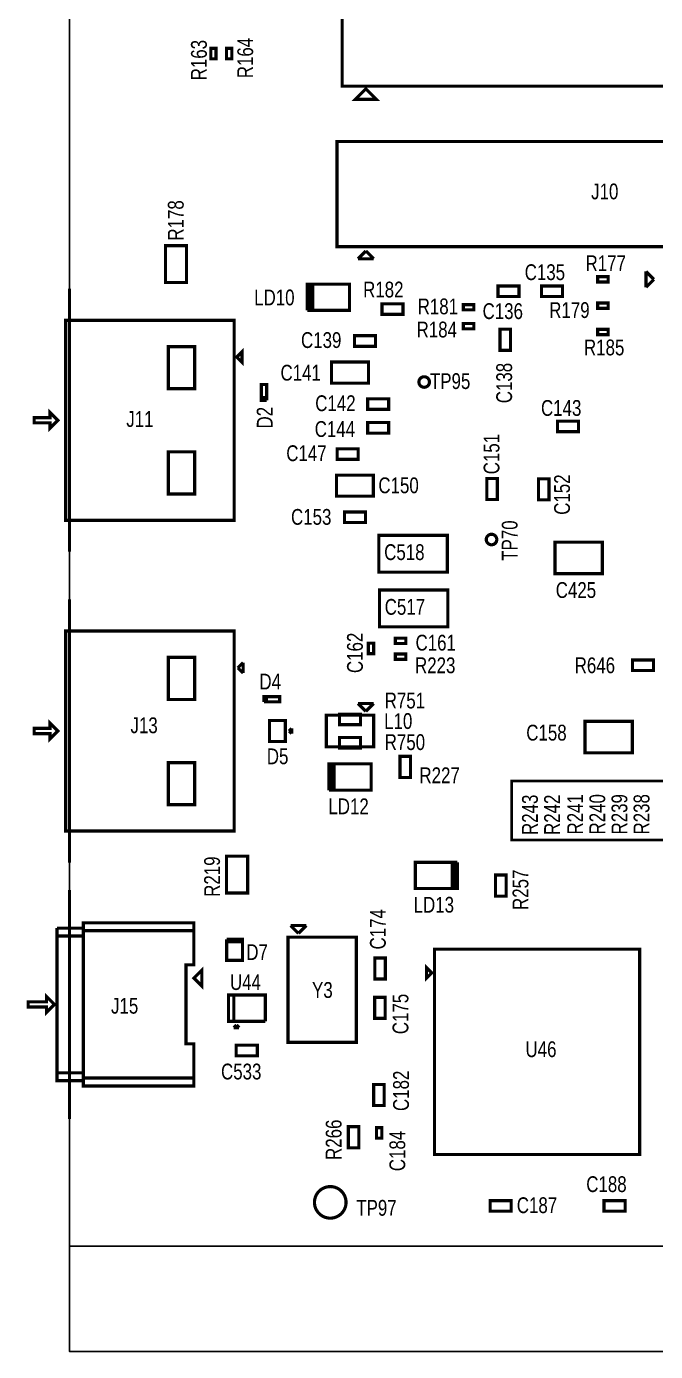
# Model space of a CAD drawing. Extents: x -19 to 106, y -45 to 160.
# Drawn here: x -5.9 to 24.5, y -8.9 to 55.1 of the extents above; entities that cross this region are included whole.
import ezdxf
from ezdxf.enums import TextEntityAlignment as Align

# ---------------------------------------------------------------- set-up
doc = ezdxf.new("R2010")
doc.units = 0
for name, color, linetype in [('BG_OUTLINE', 95, 'CONTINUOUS'), ('PG_ASSEMBLY_TOP', 120, 'CONTINUOUS'), ('RD_ASSEMBLY_TOP', 120, 'CONTINUOUS')]:
    doc.layers.add(name, color=color, linetype=linetype)

msp = doc.modelspace()

# ---------------------------------------------------------------- linework, layer by layer
at = {"layer": 'BG_OUTLINE'}
msp.add_lwpolyline([(-3.809746, -3.81), (81.190084, -3.81), (81.190084, 146.286728), (-3.809746, 146.286728)], close=True, dxfattribs=at)
at = {"layer": 'BG_OUTLINE', "const_width": 0.1524}
for points in [[(-3.809746, 42.408094), (-3.809746, 29.708094)], [(-3.809746, 27.408124), (-3.809746, 14.708124)], [(-3.809746, 13.388848), (-3.809746, 2.339848)]]:
    msp.add_lwpolyline(points, dxfattribs=at)
at = {"layer": 'BG_OUTLINE'}
msp.add_lwpolyline([(-3.809746, -3.81), (-3.809746, -8.89), (81.190084, -8.89), (81.190084, -3.81)], dxfattribs=at)
at = {"layer": 'PG_ASSEMBLY_TOP'}
for points, const_width in [([(44.660058, 57.009538), (9.354058, 57.009538), (9.354058, 52.183538), (44.660058, 52.183538), (44.660058, 57.009538)], 0.1524), ([(3.26517, 53.50256), (3.26517, 54.01056), (3.01117, 54.01056), (3.01117, 53.50256), (3.26517, 53.50256)], 0.1524), ([(4.02717, 53.50256), (4.02717, 54.01056), (3.77317, 54.01056), (3.77317, 53.50256), (4.02717, 53.50256)], 0.1524), ([(10.497058, 52.056538), (11.005058, 51.548538), (9.989058, 51.548538), (10.497058, 52.056538)], 0.1524), ([(9.100058, 44.436538), (34.754058, 44.436538), (34.754058, 49.516538), (9.100058, 49.516538), (9.100058, 44.436538)], 0.1524), ([(1.84277, 42.70756), (1.84277, 44.48556), (0.82677, 44.48556), (0.82677, 42.70756), (1.84277, 42.70756)], 0.1524), ([(10.497058, 44.233338), (10.116058, 43.852338)], 0.1524), ([(10.878058, 43.852338), (10.497058, 44.233338)], 0.1524), ([(10.116058, 43.852338), (10.878058, 43.852338)], 0.1524), ([(21.684742, 42.732706), (22.192742, 42.732706), (22.192742, 42.986706), (21.684742, 42.986706), (21.684742, 42.732706)], 0.1524), ([(24.01697, 43.240706), (24.01697, 42.478706)], 0.1524), ([(24.39797, 42.859706), (24.01697, 43.240706)], 0.1524), ([(24.01697, 42.478706), (24.39797, 42.859706)], 0.1524), ([(7.67207, 41.36136), (9.70407, 41.36136), (9.70407, 42.63136), (7.79907, 42.63136)], 0.1524), ([(7.79907, 42.63136), (7.92607, 42.63136), (7.92607, 41.36136), (7.79907, 41.36136), (7.79907, 42.63136), (7.67207, 42.63136), (7.67207, 41.36136)], 0.1524), ([(17.886426, 42.539412), (16.870426, 42.539412), (16.870426, 42.031412), (17.886426, 42.031412), (17.886426, 42.539412)], 0.1524), ([(18.971006, 42.03446), (19.987006, 42.03446), (19.987006, 42.54246), (18.971006, 42.54246), (18.971006, 42.03446)], 0.1524), ([(11.27125, 41.168828), (12.28725, 41.168828), (12.28725, 41.676828), (11.27125, 41.676828), (11.27125, 41.168828)], 0.1524), ([(15.196058, 41.38676), (15.704058, 41.38676), (15.704058, 41.64076), (15.196058, 41.64076), (15.196058, 41.38676)], 0.1524), ([(21.684742, 41.462706), (22.192742, 41.462706), (22.192742, 41.716706), (21.684742, 41.716706), (21.684742, 41.462706)], 0.1524), ([(-3.989832, 40.884094), (-3.989832, 31.232094), (4.138168, 31.232094), (4.138168, 40.884094), (-3.989832, 40.884094)], 0.1524), ([(15.196058, 40.47236), (15.704058, 40.47236), (15.704058, 40.72636), (15.196058, 40.72636), (15.196058, 40.47236)], 0.1524), ([(16.966946, 40.452294), (16.966946, 39.436294), (17.474946, 39.436294), (17.474946, 40.452294), (16.966946, 40.452294)], 0.1524), ([(21.684742, 40.192706), (22.192742, 40.192706), (22.192742, 40.446706), (21.684742, 40.446706), (21.684742, 40.192706)], 0.1524), ([(0.963168, 39.614094), (0.963168, 37.582094), (2.233168, 37.582094), (2.233168, 39.614094), (0.963168, 39.614094)], 0.1524), ([(10.96137, 40.138604), (9.94537, 40.138604), (9.94537, 39.630604), (10.96137, 39.630604), (10.96137, 40.138604)], 0.1524), ([(4.265168, 39.106094), (4.519168, 39.360094), (4.519168, 38.852094), (4.265168, 39.106094)], 0.1524), ([(10.618724, 38.868604), (8.840724, 38.868604), (8.840724, 37.852604), (10.618724, 37.852604), (10.618724, 38.868604)], 0.1524), ([(5.70738, 37.024056), (5.70738, 37.786056), (5.45338, 37.786056), (5.45338, 37.151056), (5.70738, 37.151056)], 0.1524), ([(5.70738, 37.151056), (5.45338, 37.151056), (5.45338, 37.024056), (5.70738, 37.024056)], 0.1524), ([(10.58037, 36.582604), (11.59637, 36.582604), (11.59637, 37.090604), (10.58037, 37.090604), (10.58037, 36.582604)], 0.1524), ([(-4.751832, 36.185094), (-5.513832, 36.185094), (-5.513832, 35.931094), (-4.751832, 35.931094), (-4.751832, 35.677094), (-4.370832, 36.058094), (-4.751832, 36.439094), (-4.751832, 36.185094)], 0.1524), ([(10.58037, 35.439604), (11.59637, 35.439604), (11.59637, 35.947604), (10.58037, 35.947604), (10.58037, 35.439604)], 0.1524), ([(20.758404, 36.01466), (19.742404, 36.01466), (19.742404, 35.50666), (20.758404, 35.50666), (20.758404, 36.01466)], 0.1524), ([(0.963168, 34.534094), (0.963168, 32.502094), (2.233168, 32.502094), (2.233168, 34.534094), (0.963168, 34.534094)], 0.1524), ([(10.123424, 34.682684), (9.107424, 34.682684), (9.107424, 34.174684), (10.123424, 34.174684), (10.123424, 34.682684)], 0.1524), ([(10.85977, 33.407604), (9.08177, 33.407604), (9.08177, 32.391604), (10.85977, 32.391604), (10.85977, 33.407604)], 0.1524), ([(16.8402, 32.23133), (16.8402, 33.24733), (16.3322, 33.24733), (16.3322, 32.23133), (16.8402, 32.23133)], 0.1524), ([(19.334734, 32.218122), (19.334734, 33.234122), (18.826734, 33.234122), (18.826734, 32.218122), (19.334734, 32.218122)], 0.1524), ([(10.47877, 31.63316), (9.46277, 31.63316), (9.46277, 31.12516), (10.47877, 31.12516), (10.47877, 31.63316)], 0.1524), ([(14.4272, 30.5054), (11.1252, 30.5054), (11.1252, 28.7274), (14.4272, 28.7274), (14.4272, 30.5054)], 0.1524), ([(21.906992, 30.177994), (19.620992, 30.177994), (19.620992, 28.653994), (21.906992, 28.653994), (21.906992, 30.177994)], 0.1524), ([(14.4526, 27.8638), (11.1506, 27.8638), (11.1506, 26.0858), (14.4526, 26.0858), (14.4526, 27.8638)], 0.1524), ([(-3.989832, 25.884124), (-3.989832, 16.232124), (4.138168, 16.232124), (4.138168, 25.884124), (-3.989832, 25.884124)], 0.1524), ([(12.422378, 25.53716), (11.914378, 25.53716), (11.914378, 25.28316), (12.422378, 25.28316), (12.422378, 25.53716)], 0.1524), ([(10.8712, 24.7904), (10.8712, 25.2984), (10.6172, 25.2984), (10.6172, 24.7904), (10.8712, 24.7904)], 0.1524), ([(0.963168, 24.614124), (0.963168, 22.582124), (2.233168, 22.582124), (2.233168, 24.614124), (0.963168, 24.614124)], 0.1524), ([(4.315968, 24.106124), (4.569968, 24.360124)], 0.1524), ([(4.569968, 24.360124), (4.569968, 23.852124)], 0.1524), ([(12.422378, 24.77516), (11.914378, 24.77516), (11.914378, 24.52116), (12.422378, 24.52116), (12.422378, 24.77516)], 0.1524), ([(23.360634, 23.9776), (24.376634, 23.9776), (24.376634, 24.4856), (23.360634, 24.4856), (23.360634, 23.9776)], 0.1524), ([(4.569968, 23.852124), (4.315968, 24.106124)], 0.1524), ([(5.70357, 22.46376), (5.70357, 22.71776), (5.57657, 22.71776), (5.57657, 22.46376)], 0.1524), ([(5.57657, 22.46376), (6.33857, 22.46376), (6.33857, 22.71776), (5.70357, 22.71776), (5.70357, 22.46376)], 0.1524), ([(10.112502, 22.391624), (10.493502, 22.010624)], 0.1524), ([(10.874502, 22.391624), (10.112502, 22.391624)], 0.1524), ([(10.493502, 22.010624), (10.874502, 22.391624)], 0.1524), ([(10.874502, 21.820124), (8.588502, 21.820124), (8.588502, 20.296124), (10.874502, 20.296124), (10.874502, 21.820124)], 0.1524), ([(9.223502, 21.368766), (10.239502, 21.368766), (10.239502, 21.876766), (9.223502, 21.876766), (9.223502, 21.368766)], 0.1524), ([(-4.751832, 21.185124), (-5.513832, 21.185124), (-5.513832, 20.931124), (-4.751832, 20.931124), (-4.751832, 20.677124), (-4.370832, 21.058124), (-4.751832, 21.439124), (-4.751832, 21.185124)], 0.1524), ([(6.607302, 21.566124), (5.845302, 21.566124), (5.845302, 20.550124), (6.607302, 20.550124), (6.607302, 21.566124)], 0.1524), ([(6.912102, 21.185124), (6.785102, 21.058124)], 0.1524), ([(6.785102, 21.058124), (6.912102, 20.931124)], 0.1524), ([(6.912102, 20.931124), (6.912102, 21.185124)], 0.1524), ([(23.35657, 21.52904), (21.07057, 21.52904), (21.07057, 20.00504), (23.35657, 20.00504), (23.35657, 21.52904)], 0.1524), ([(9.223502, 20.239482), (10.239502, 20.239482), (10.239502, 20.747482), (9.223502, 20.747482), (9.223502, 20.239482)], 0.1524), ([(12.6492, 18.81886), (12.6492, 19.83486), (12.1412, 19.83486), (12.1412, 18.81886), (12.6492, 18.81886)], 0.1524), ([(0.963168, 19.534124), (0.963168, 17.502124), (2.233168, 17.502124), (2.233168, 19.534124), (0.963168, 19.534124)], 0.1524), ([(8.715502, 18.201894), (10.747502, 18.201894), (10.747502, 19.471894), (8.842502, 19.471894)], 0.1524), ([(8.842502, 19.471894), (8.969502, 19.471894), (8.969502, 18.201894), (8.842502, 18.201894), (8.842502, 19.471894), (8.715502, 19.471894), (8.715502, 18.201894)], 0.1524), ([(17.8816, 18.6436), (26.9494, 18.6436), (26.9494, 17.9578), (38.1, 17.9578), (38.1, 15.7988), (17.526, 15.7988), (17.526, 18.6436), (17.8816, 18.6436)], 0.127), ([(3.77317, 15.02156), (3.77317, 13.24356), (4.78917, 13.24356), (4.78917, 15.02156), (3.77317, 15.02156)], 0.1524), ([(14.915134, 14.724126), (12.883134, 14.724126), (12.883134, 13.454126), (14.788134, 13.454126)], 0.1524), ([(14.788134, 13.454126), (14.661134, 13.454126), (14.661134, 14.724126), (14.788134, 14.724126), (14.788134, 13.454126), (14.915134, 13.454126), (14.915134, 14.724126)], 0.1524), ([(17.26311, 13.09116), (17.26311, 14.10716), (16.75511, 14.10716), (16.75511, 13.09116), (17.26311, 13.09116)], 0.1524), ([(-4.409694, 11.166348), (-3.139694, 11.166348), (-3.139694, 11.547348), (-4.409694, 11.547348)], 0.1524), ([(-4.409694, 11.547348), (-4.409694, 4.181348), (-3.139694, 4.181348), (-3.139694, 3.927348), (2.194306, 3.927348), (2.194306, 4.308348), (-3.139694, 4.308348)], 0.1524), ([(-3.139694, 11.420348), (2.194306, 11.420348), (2.194306, 11.801348), (-3.139694, 11.801348), (-3.139694, 4.181348)], 0.1524), ([(7.623556, 11.671554), (6.861556, 11.671554)], 0.1524), ([(6.861556, 11.671554), (7.242556, 11.290554)], 0.1524), ([(7.242556, 11.290554), (7.623556, 11.671554)], 0.1524), ([(-4.409694, 4.562348), (-3.139694, 4.562348), (-3.139694, 11.166348), (-4.409694, 11.166348)], 0.1524), ([(-3.139694, 4.308348), (2.194306, 4.308348), (2.194306, 5.959348), (1.813306, 5.959348), (1.813306, 9.769348), (2.194306, 9.769348), (2.194306, 11.420348), (-3.139694, 11.420348)], 0.1524), ([(3.780282, 10.881614), (4.542282, 10.881614), (4.542282, 11.008614), (3.780282, 11.008614)], 0.1524), ([(3.780282, 11.008614), (3.780282, 9.992614), (4.542282, 9.992614), (4.542282, 10.881614), (3.780282, 10.881614)], 0.1524), ([(6.734556, 11.112754), (6.734556, 6.032754), (10.036556, 6.032754), (10.036556, 11.112754), (6.734556, 11.112754)], 0.1524), ([(13.80617, 0.61976), (23.71217, 0.61976), (23.71217, 10.52576), (13.80617, 10.52576), (13.80617, 0.61976)], 0.1524), ([(2.194306, 9.134348), (2.575306, 9.515348), (2.575306, 8.753348), (2.194306, 9.134348)], 0.1524), ([(11.433556, 9.08812), (11.433556, 10.10412), (10.925556, 10.10412), (10.925556, 9.08812), (11.433556, 9.08812)], 0.1524), ([(13.67917, 9.38276), (13.42517, 9.63676), (13.42517, 9.12876), (13.67917, 9.38276)], 0.1524), ([(-4.536694, 7.864348), (-4.917694, 8.245348), (-4.917694, 7.991348), (-5.806694, 7.991348), (-5.806694, 7.737348), (-4.917694, 7.737348), (-4.917694, 7.483348), (-4.536694, 7.864348)], 0.1524), ([(5.647182, 7.046214), (5.647182, 8.316214), (3.869182, 8.316214), (3.869182, 7.046214), (4.123182, 7.046214), (4.123182, 8.316214)], 0.1524), ([(4.123182, 8.316214), (4.123182, 7.046214), (5.647182, 7.046214)], 0.1524), ([(10.922, 8.2042), (10.922, 7.1882), (11.43, 7.1882), (11.43, 8.2042), (10.922, 8.2042)], 0.1524), ([(4.250182, 6.868414), (4.123182, 6.741414)], 0.1524), ([(4.123182, 6.741414), (4.377182, 6.741414)], 0.1524), ([(4.377182, 6.741414), (4.250182, 6.868414)], 0.1524), ([(5.256276, 5.8928), (4.240276, 5.8928), (4.240276, 5.3848), (5.256276, 5.3848), (5.256276, 5.8928)], 0.1524), ([(-3.139694, 4.181348), (-3.139694, 4.562348), (-4.409694, 4.562348)], 0.1524), ([(11.382756, 2.98196), (11.382756, 3.99796), (10.874756, 3.99796), (10.874756, 2.98196), (11.382756, 2.98196)], 0.1524), ([(10.16, 0.943102), (10.16, 1.959102), (9.652, 1.959102), (9.652, 0.943102), (10.16, 0.943102)], 0.1524), ([(11.26617, 1.40716), (11.26617, 1.91516), (11.01217, 1.91516), (11.01217, 1.40716), (11.26617, 1.40716)], 0.1524), ([(17.507204, -1.608074), (16.491204, -1.608074), (16.491204, -2.116074), (17.507204, -2.116074), (17.507204, -1.608074)], 0.1524), ([(23.007066, -1.608074), (21.991066, -1.608074), (21.991066, -2.116074), (23.007066, -2.116074), (23.007066, -1.608074)], 0.1524)]:
    msp.add_lwpolyline(points, dxfattribs=dict(at, const_width=const_width))
at = {"layer": 'PG_ASSEMBLY_TOP', "const_width": 0.1524}
for points in [[(13.563854, 37.904928, 1), (13.055854, 37.904928, 1), (13.563854, 37.904928)], [(16.8148, 30.3022, 1), (16.3068, 30.3022, 1), (16.8148, 30.3022)], [(9.53897, -1.69164, 1), (8.01497, -1.69164, 1), (9.53897, -1.69164)]]:
    msp.add_lwpolyline(points, format="xyb", dxfattribs=at)

# ---------------------------------------------------------------- texts
at = {"layer": 'RD_ASSEMBLY_TOP', "width": 0.8}
for s, p in [('R163', (2.8194, 53.4416)), ('R164', (5.0546, 53.5432)), ('C162', (10.34923, 24.83104)), ('C184', (12.3952, 0.7874))]:
    msp.add_text(s, height=0.762, rotation=90, dxfattribs=at).set_placement(p, align=Align.CENTER)
for s, p in [('J10', (21.368258, 46.722538)), ('C135', (18.161, 42.8244)), ('LD10', (5.1054, 41.6052)), ('R182', (10.3632, 41.9862)), ('C136', (16.129, 40.9448)), ('C139', (7.366, 39.5478)), ('C141', (6.3754, 37.973)), ('TP95', (13.589, 37.5666)), ('C142', (8.0518, 36.4998)), ('J11', (-1.0668, 35.7378)), ('C143', (18.9484, 36.2712)), ('C144', (8.0264, 35.2552)), ('C147', (6.6548, 34.0868)), ('C150', (11.0998, 32.5374)), ('C153', (6.8834, 31.0134)), ('C518', (11.3792, 29.3116)), ('C425', (19.6596, 27.4828)), ('C517', (11.4046, 26.67)), ('R646', (20.574, 23.8506)), ('D4', (5.3594, 23.0632)), ('R751', (11.4046, 22.1488)), ('L10', (11.3792, 21.1582)), ('J13', (-0.8636, 20.955)), ('C158', (18.2372, 20.5994)), ('R750', (11.4046, 20.1422)), ('D5', (5.715, 19.4564)), ('R227', (13.081, 18.542)), ('LD12', (8.6868, 17.0434)), ('LD13', (12.8016, 12.2936)), ('D7', (4.7244, 10.0076)), ('U44', (3.937, 8.5598)), ('Y3', (7.8994, 8.1788)), ('J15', (-1.8034, 7.4168)), ('U46', (18.20037, 5.31876)), ('C533', (3.5052, 4.2418)), ('C188', (21.1328, -1.1938)), ('TP97', (10.033, -2.3368)), ('C187', (17.78, -2.2098))]:
    msp.add_text(s, height=0.762, dxfattribs=at).set_placement(p)
for s, p in [('R178', (1.7018, 44.7294)), ('C138', (17.5514, 36.8808)), ('D2', (5.9944, 35.6616)), ('C151', (16.9418, 33.4518)), ('C152', (20.3454, 31.496)), ('TP70', (17.81683, 29.27604)), ('R243', (18.796, 16.0401)), ('R242', (19.8628, 16.0401)), ('R241', (20.9804, 16.0655)), ('R240', (22.0472, 16.0655)), ('R239', (23.114, 16.0655)), ('R238', (24.1808, 16.0655)), ('R219', (3.4544, 13.0556)), ('R257', (18.3388, 12.4206)), ('C174', (11.4554, 10.5156)), ('C175', (12.5476, 6.4262)), ('C182', (12.573, 2.7178)), ('R266', (9.3218, 0.3556))]:
    msp.add_text(s, height=0.762, rotation=90, dxfattribs=at).set_placement(p)
for s, p in [('R177', (22.0726, 43.2562)), ('R181', (13.97, 41.1734)), ('R179', (20.32, 40.9956)), ('R184', (13.9192, 40.0558)), ('R185', (21.9964, 39.1922)), ('C161', (13.8684, 24.9428)), ('R223', (13.843, 23.8506))]:
    msp.add_text(s, height=0.762, dxfattribs=at).set_placement(p, align=Align.CENTER)

doc.saveas('drawing.dxf')
